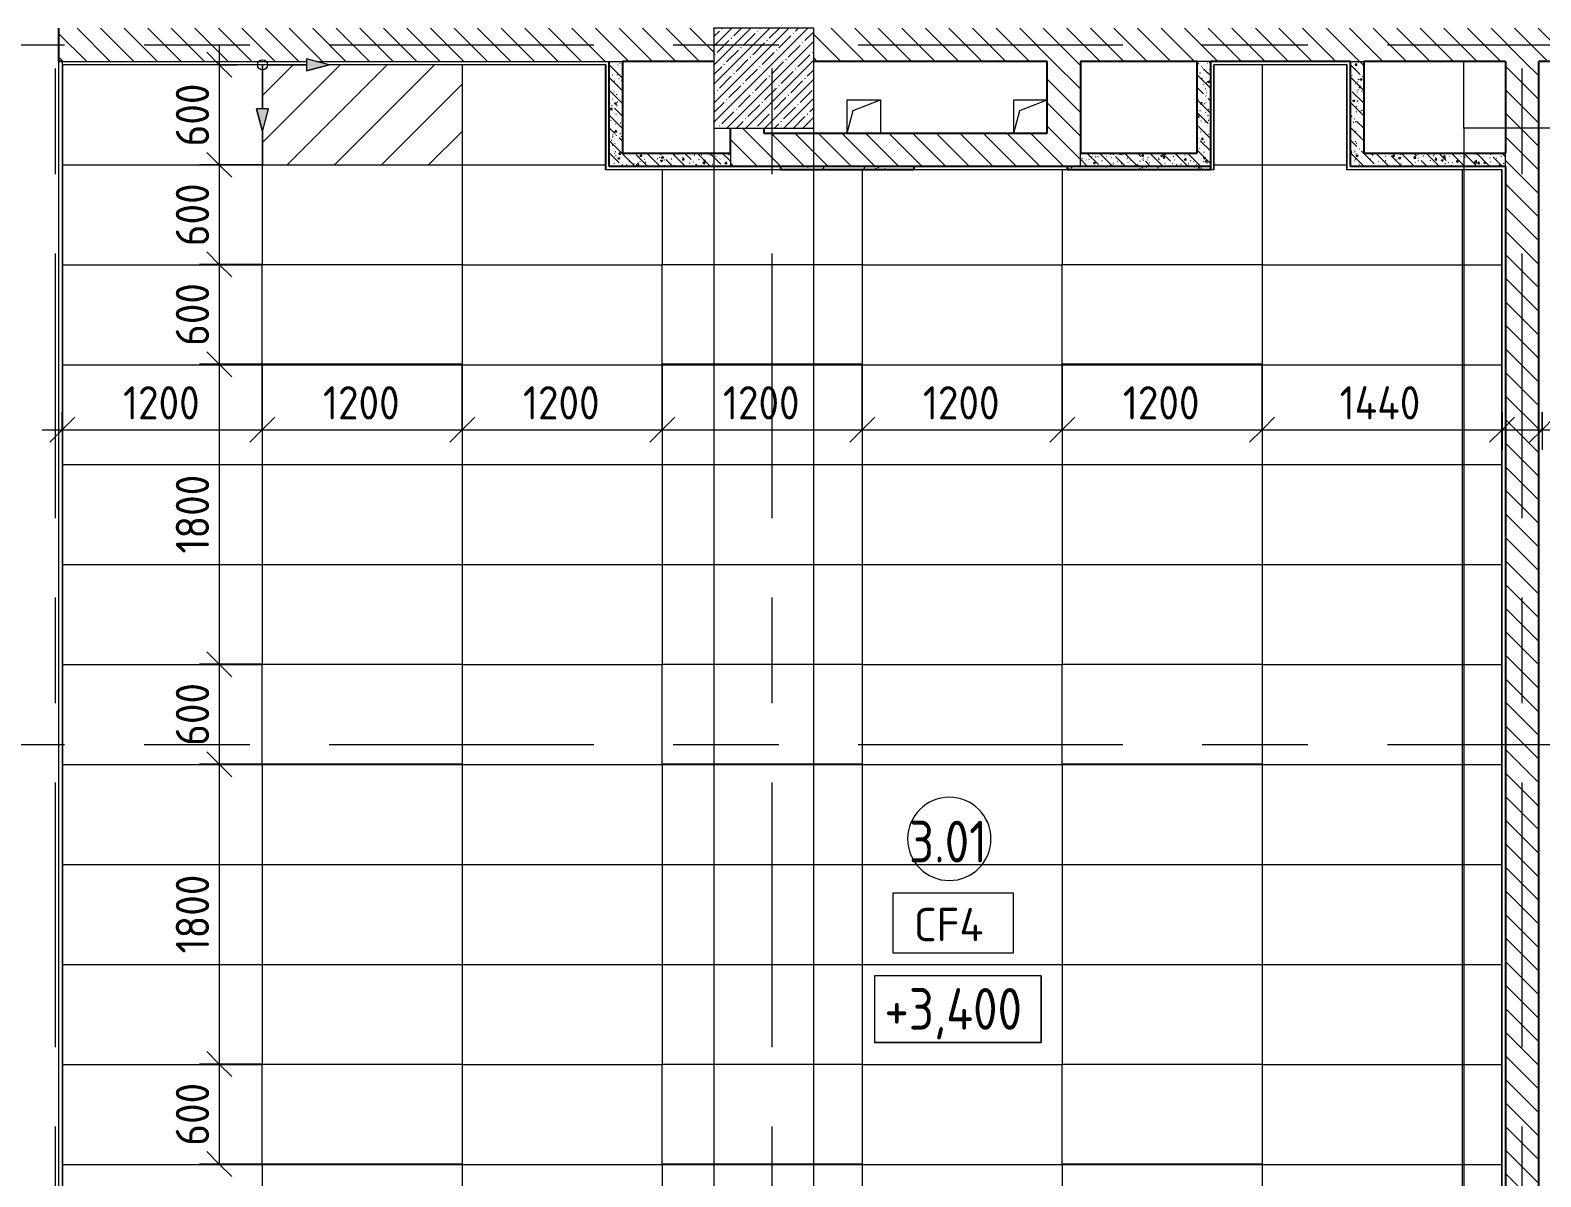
# Model space of a CAD drawing. Header units: millimetres. Extents: x -5507 to 191320, y -8553 to 29000.
# Drawn here: x 3557 to 12622, y 1006 to 7888 of the extents above; entities that cross this region are included whole.
import ezdxf

# ---------------------------------------------------------------- set-up
doc = ezdxf.new("R2010")
doc.units = ezdxf.units.MM
doc.linetypes.add('Осевая', pattern=[3175, 635, -476.25, 1587.5, -476.25])
for name, color, linetype, lineweight in [('0-1', 7, 'Continuous', 9), ('A-ANNO-DIMS', 7, 'Continuous', 9), ('A-ANNO-DIMS-100', 7, 'Continuous', 9), ('A-AREA-IDEN', 7, 'Continuous', 9), ('A-CLNG', 7, 'Continuous', 9), ('A-CLNG-IDEN', 7, 'Continuous', 9), ('A-CLNG-PATT', 7, 'Continuous', 9), ('A-DETL', 7, 'Continuous', 9), ('A-DETL-GENF', 7, 'Continuous', 9), ('A-FLOR', 7, 'Continuous', 9), ('A-WALL', 7, 'Continuous', 9), ('G-ANNO-DIMS', 7, 'Continuous', 9), ('I-WALL', 7, 'Continuous', 9), ('S-COLS', 7, 'Continuous', 9), ('Оси-2', 7, 'Осевая', 9)]:
    doc.layers.add(name, color=color, linetype=linetype, lineweight=lineweight)
doc.layers.add('A-DETL-GENF-3', color=7, linetype='Continuous', lineweight=9, true_color=0x004000)
doc.layers.add('A-WALL-1', color=7, linetype='Continuous', lineweight=25, true_color=0x3c3c3c)
doc.styles.add('GOST Common', font='GOST_Common.ttf', dxfattribs={"width": 0.9, "height": 250})
doc.styles.add('GOST Common_1', font='GOST_Common.ttf', dxfattribs={"height": 200})
doc.styles.add('ISOCPEUR_1', font='isocpeur.ttf', dxfattribs={"width": 0.9, "height": 200})
doc.dimstyles.new('ISO-2_0_0_9К_Средний_округл2', dxfattribs={"dimscale": 304.8, "dimtxt": 199.196235, "dimasz": 0.492126, "dimexe": 0.393701, "dimexo": 0, "dimgap": 0, "dimtad": 1, "dimdec": 0, "dimrnd": 10, "dimzin": 0, "dimdsep": 46, "dimtxsty": 'ISOCPEUR_1', "dimblk1": 'OBLIQUE', "dimblk2": 'OBLIQUE', "dimsah": 1, "dimcen": 0.09, "dimdle": 0.393701, "dimazin": 0, "dimtfac": 1, "dimtdec": 4, "dimtix": 1, "dimtmove": 0, "dimatfit": 3, "dimfxl": 1, "dimtvp": 1, "dimtolj": 1, "dimtzin": 0, "dimarcsym": 2})
pattern_1 = [(135, (0, 0), (-70.7107, -70.7107), [])]
pattern_2 = [(135, (0, 0), (-75.43415, -75.43415), [106.68, -17.78, 3.556, -17.78]), (135, (0, 75.39), (-75.43415, -75.43415), []), (50, (0, 0), (127.5292, -11.1576), [13.335, -146.685]), (355, (0, 0), (-24.6697, 133.74), [10.668, -117.348]), (100.451, (10.63, -0.93), (102.8597, 122.5818), [11.333, -124.663]), (46.184, (0, 35.56), (189.7552, -29.4304), [20.002, -220.027]), (96.636, (15.81, 33.1), (166.1822, 173.1996), [17, -186.995]), (351.184, (0, 35.56), (166.184, 173.1976), [16.002, -176.022]), (21, (17.78, 26.67), (106.1303, -71.586), [13.335, -146.685]), (326, (17.78, 26.67), (43.2619, 128.9318), [10.668, -117.348]), (71.451, (26.62, 20.7), (149.392, 57.3451), [11.333, -124.663]), (37.5, (0, 0), (2.16223, 59.18836), [3.353, -112.573, 3.353, -115.773, -117.793]), (37.5, (0, 0), (2.16223, 59.18836), [-235.052, 3.353, -114.44]), (7.5, (0, 0), (46.77386, 70.12615), [3.353, -64.567, 3.353, -109.906, -44.894]), (7.5, (0, 0), (46.77386, 70.12615), [-181.178, 3.353, -41.542]), (327.5, (-39.65, 0), (94.91367, -4.0101), [3.353, -41.097, 3.353, -135.331, -184.023]), (327.5, (-39.65, 0), (94.91367, -4.0101), [-183.134, 3.353, -180.67]), (317.5, (-57.43, 0), (103.69057, 17.7988), [3.353, -54.432, 3.353, -88.748, -130.683]), (317.5, (-57.43, 0), (103.69057, 17.7988), [-149.885, 3.353, -127.33])]
pattern_3 = [(180, (6151, 4079.5), (-7e-14, -600), []), (270, (6151, 4079.5), (1200, 7e-14), [])]
pattern_4 = [(0, (0, 0), (121.92, 30.48), [10.058, -81.382, 10.058, -81.382, -487.68]), (0, (0, 0), (121.92, 30.48), [-182.88, 10.058, -172.822, 10.058, -81.382, -213.36]), (0, (0, 0), (121.92, 30.48), [-457.2, 10.058, -50.902, 10.058, -142.342]), (120, (45.72, 15.24), (-87.356454, 90.34582), [10.058, -81.382, 10.058, -81.382, -487.68]), (120, (45.72, 15.24), (-87.356454, 90.34582), [-182.88, 10.058, -172.822, 10.058, -81.382, -213.36]), (120, (45.72, 15.24), (-87.356454, 90.34582), [-457.2, 10.058, -50.902, 10.058, -142.342]), (240, (60.96, 76.2), (-34.563546, -120.82582), [10.058, -81.382, 10.058, -81.382, -487.68]), (240, (60.96, 76.2), (-34.563546, -120.82582), [-182.88, 10.058, -172.822, 10.058, -81.382, -213.36]), (240, (60.96, 76.2), (-34.563546, -120.82582), [-457.2, 10.058, -50.902, 10.058, -142.342])]

# ---------------------------------------------------------------- blocks, each defined once
blk = doc.blocks.new('BSC_Колонна _Прямоугольная - 600х600-V21-План потолков с обозначением видов отделки и геометрии 3 этажа в осях 1-12')
at = {"layer": 'S-COLS'}
h = blk.add_hatch(dxfattribs=at)
h.set_pattern_fill('FP_26', color=256, style=0, pattern_type=2)
h.set_pattern_definition([(45, (-7960, -7600), (-57.0246, 57.0246), []), (45, (-7902.975, -7600), (-57.0246, 57.0246), [100.806, -20.161, 3.353, -16.808])])
h.paths.add_polyline_path([(-300, -300), (300, -300), (300, 300), (-300, 300)])
for p, q in [((300, 300), (-300, 300)), ((-300, 300), (-300, -300)), ((300, -300), (300, 300)), ((-300, -300), (300, -300))]:
    blk.add_line(p, q, dxfattribs=at)
blk = doc.blocks.new('BSC_Колонна _Прямоугольная - 600х600-20441433-План потолков с обозначением видов отделки и геометрии 3 этажа в осях 1-12')
at = {"layer": 'S-COLS'}
for p, q in [((-300, -300), (-300, 100)), ((300, 59.6), (300, -300)), ((-50, -300), (-300, -300))]:
    blk.add_line(p, q, dxfattribs=at)
blk = doc.blocks.new('Начало раскладки_красным - Начало раскладки_красным-26112293-План потолков с обозначением видов отделки и геометрии 3 этажа в осях 1-12')
at = {"layer": 'A-DETL-GENF'}
for points in [[(36.2, 264.8), (0, 400), (-36.2, 264.8)], [(400, 0), (264.8, 36.2), (264.8, -36.2)]]:
    blk.add_hatch(color=256, dxfattribs=at).paths.add_polyline_path(points)
for p, q in [((0, 400), (-36.2, 264.8)), ((0, 400), (-36.2, 264.8)), ((36.2, 264.8), (0, 400)), ((0, 400), (36.2, 264.8)), ((-36.2, 264.8), (36.2, 264.8)), ((-36.2, 264.8), (36.2, 264.8)), ((0, 30), (0, 264.8)), ((30, 0), (264.8, 0)), ((400, 0), (264.8, 36.2)), ((264.8, 36.2), (264.8, -36.2)), ((400, 0), (264.8, 36.2)), ((264.8, 36.2), (264.8, -36.2)), ((400, 0), (264.8, -36.2)), ((264.8, -36.2), (400, 0))]:
    blk.add_line(p, q, dxfattribs=at)
blk.add_circle((0, 0), 30, dxfattribs=at)
blk = doc.blocks.new('Марка_Помещения - Номер-25198446-План потолков с обозначением видов отделки и геометрии 3 этажа в осях 1-12')
at = {"layer": 'A-AREA-IDEN'}
for start, end in [(360, 180), (180, 360)]:
    blk.add_arc((0, 0), 2.5, start, end, dxfattribs=at)
blk = doc.blocks.new('М_потолков - Марка_ Имя типа-25382930-План потолков с обозначением видов отделки и геометрии 3 этажа в осях 1-12')
at = {"layer": 'A-CLNG-IDEN'}
for p, q in [((3.625, 1.984375), (-3.625, 1.984375)), ((-3.625, 1.984375), (-3.625, -1.59375)), ((3.625, -1.59375), (3.625, 1.984375)), ((-3.625, -1.59375), (3.625, -1.59375))]:
    blk.add_line(p, q, dxfattribs=at)
blk = doc.blocks.new('Высотные отметки - 10х4_h_-17668695-План потолков с обозначением видов отделки и геометрии 3 этажа в осях 1-12')
at = {"layer": 'G-ANNO-DIMS'}
for p, q in [((-5, 4), (-5, 0)), ((5, 4), (-5, 4)), ((5, 4), (-5, 4)), ((-5, 4), (-5, 0)), ((5, 4), (5, 0)), ((5, 0), (5, 4)), ((5, 0), (-5, 0)), ((-5, 0), (5, 0))]:
    blk.add_line(p, q, dxfattribs=at)
blk = doc.blocks.new('DIMBLOCK26-План потолков с обозначением видов отделки и геометрии 3 этажа в осях 1-12')
at = {"layer": 'A-ANNO-DIMS-100'}
for p, q in [((4692.2, 7800), (4692.2, 7079.5)), ((4798.3, 7680), (4572.2, 7680)), ((4692.2, 7680), (4798.3, 7680)), ((4951, 7079.5), (4572.2, 7079.5)), ((4692.2, 7079.5), (4951, 7079.5))]:
    blk.add_line(p, q, dxfattribs=at)
at = {"layer": 'A-ANNO-DIMS-100', "lineweight": 20}
for p, q in [((4692.2, 7680), (4617.2, 7755)), ((4692.2, 7680), (4767.2, 7605)), ((4692.2, 7079.5), (4617.2, 7154.5)), ((4692.2, 7079.5), (4767.2, 7004.5))]:
    blk.add_line(p, q, dxfattribs=at)
at = {"layer": 'A-ANNO-DIMS-100', "color": 0, "insert": (4430.9, 7190.1), "char_height": 200, "width": 455.087, "attachment_point": 1, "rotation": 90, "line_spacing_factor": 1.149209, "style": 'ISOCPEUR_1'}
blk.add_mtext('600', dxfattribs=at)
blk = doc.blocks.new('_Oblique')
at = {"color": 0, "linetype": 'ByBlock', "lineweight": -2}
blk.add_line((-0.5, -0.5), (0.5, 0.5), dxfattribs=at)
blk = doc.blocks.new('DIMBLOCK27-План потолков с обозначением видов отделки и геометрии 3 этажа в осях 1-12')
at = {"layer": 'A-ANNO-DIMS-100'}
for p, q in [((4951, 7079.5), (4572.2, 7079.5)), ((4692.2, 7079.5), (4692.2, 6482.2)), ((4692.2, 7079.5), (4951, 7079.5)), ((4950, 6482.2), (4572.2, 6482.2)), ((4692.2, 6482.2), (4950, 6482.2))]:
    blk.add_line(p, q, dxfattribs=at)
at = {"layer": 'A-ANNO-DIMS-100', "lineweight": 20}
for p, q in [((4692.2, 7079.5), (4617.2, 7154.5)), ((4692.2, 7079.5), (4767.2, 7004.5)), ((4692.2, 6482.2), (4617.2, 6557.2)), ((4692.2, 6482.2), (4767.2, 6407.2))]:
    blk.add_line(p, q, dxfattribs=at)
at = {"layer": 'A-ANNO-DIMS-100', "color": 0, "insert": (4430.9, 6591.2), "char_height": 200, "width": 455.087, "attachment_point": 1, "rotation": 90, "line_spacing_factor": 1.149209, "style": 'ISOCPEUR_1'}
blk.add_mtext('600', dxfattribs=at)
blk = doc.blocks.new('DIMBLOCK28-План потолков с обозначением видов отделки и геометрии 3 этажа в осях 1-12')
at = {"layer": 'A-ANNO-DIMS-100', "lineweight": 20}
for p, q in [((4692.2, 6482.2), (4617.2, 6557.2)), ((4692.2, 6482.2), (4767.2, 6407.2)), ((4692.2, 5882.2), (4617.2, 5957.2)), ((4692.2, 5882.2), (4767.2, 5807.2))]:
    blk.add_line(p, q, dxfattribs=at)
at = {"layer": 'A-ANNO-DIMS-100'}
for p, q in [((4950, 6482.2), (4572.2, 6482.2)), ((4692.2, 6482.2), (4692.2, 5882.2)), ((4692.2, 6482.2), (4950, 6482.2)), ((4950, 5882.2), (4572.2, 5882.2)), ((4692.2, 5882.2), (4950, 5882.2))]:
    blk.add_line(p, q, dxfattribs=at)
at = {"layer": 'A-ANNO-DIMS-100', "color": 0, "insert": (4430.9, 5992.6), "char_height": 200, "width": 455.087, "attachment_point": 1, "rotation": 90, "line_spacing_factor": 1.149209, "style": 'ISOCPEUR_1'}
blk.add_mtext('600', dxfattribs=at)
blk = doc.blocks.new('DIMBLOCK29-План потолков с обозначением видов отделки и геометрии 3 этажа в осях 1-12')
at = {"layer": 'A-ANNO-DIMS-100', "lineweight": 20}
for p, q in [((4692.2, 5882.2), (4617.2, 5957.2)), ((4692.2, 5882.2), (4767.2, 5807.2)), ((4692.2, 4082.2), (4617.2, 4157.2)), ((4692.2, 4082.2), (4767.2, 4007.2))]:
    blk.add_line(p, q, dxfattribs=at)
at = {"layer": 'A-ANNO-DIMS-100'}
for p, q in [((4950, 5882.2), (4572.2, 5882.2)), ((4692.2, 5882.2), (4692.2, 4082.2)), ((4692.2, 5882.2), (4950, 5882.2)), ((4950, 4082.2), (4572.2, 4082.2)), ((4692.2, 4082.2), (4950, 4082.2))]:
    blk.add_line(p, q, dxfattribs=at)
at = {"layer": 'A-ANNO-DIMS-100', "color": 0, "insert": (4430.9, 4746.6), "char_height": 200, "width": 565.411, "attachment_point": 1, "rotation": 90, "line_spacing_factor": 1.149209, "style": 'ISOCPEUR_1'}
blk.add_mtext('1800', dxfattribs=at)
blk = doc.blocks.new('DIMBLOCK30-План потолков с обозначением видов отделки и геометрии 3 этажа в осях 1-12')
at = {"layer": 'A-ANNO-DIMS-100'}
for p, q in [((4950, 4082.2), (4572.2, 4082.2)), ((4692.2, 4082.2), (4692.2, 3482.2)), ((4692.2, 4082.2), (4950, 4082.2)), ((4950, 3482.2), (4572.2, 3482.2)), ((4692.2, 3482.2), (4950, 3482.2))]:
    blk.add_line(p, q, dxfattribs=at)
at = {"layer": 'A-ANNO-DIMS-100', "lineweight": 20}
for p, q in [((4692.2, 4082.2), (4617.2, 4157.2)), ((4692.2, 4082.2), (4767.2, 4007.2)), ((4692.2, 3482.2), (4617.2, 3557.2)), ((4692.2, 3482.2), (4767.2, 3407.2))]:
    blk.add_line(p, q, dxfattribs=at)
at = {"layer": 'A-ANNO-DIMS-100', "color": 0, "insert": (4430.9, 3592.6), "char_height": 200, "width": 455.087, "attachment_point": 1, "rotation": 90, "line_spacing_factor": 1.149209, "style": 'ISOCPEUR_1'}
blk.add_mtext('600', dxfattribs=at)
blk = doc.blocks.new('DIMBLOCK31-План потолков с обозначением видов отделки и геометрии 3 этажа в осях 1-12')
at = {"layer": 'A-ANNO-DIMS-100', "lineweight": 20}
for p, q in [((4692.2, 3482.2), (4617.2, 3557.2)), ((4692.2, 3482.2), (4767.2, 3407.2)), ((4692.2, 1682.2), (4617.2, 1757.2)), ((4692.2, 1682.2), (4767.2, 1607.2))]:
    blk.add_line(p, q, dxfattribs=at)
at = {"layer": 'A-ANNO-DIMS-100'}
for p, q in [((4950, 3482.2), (4572.2, 3482.2)), ((4692.2, 3482.2), (4692.2, 1682.2)), ((4692.2, 3482.2), (4950, 3482.2)), ((4950, 1682.2), (4572.2, 1682.2)), ((4692.2, 1682.2), (4950, 1682.2))]:
    blk.add_line(p, q, dxfattribs=at)
at = {"layer": 'A-ANNO-DIMS-100', "color": 0, "insert": (4430.9, 2346.6), "char_height": 200, "width": 565.411, "attachment_point": 1, "rotation": 90, "line_spacing_factor": 1.149209, "style": 'ISOCPEUR_1'}
blk.add_mtext('1800', dxfattribs=at)
blk = doc.blocks.new('DIMBLOCK32-План потолков с обозначением видов отделки и геометрии 3 этажа в осях 1-12')
at = {"layer": 'A-ANNO-DIMS-100', "lineweight": 20}
for p, q in [((4692.2, 1682.2), (4617.2, 1757.2)), ((4692.2, 1682.2), (4767.2, 1607.2)), ((4692.2, 1082.2), (4617.2, 1157.2)), ((4692.2, 1082.2), (4767.2, 1007.2))]:
    blk.add_line(p, q, dxfattribs=at)
at = {"layer": 'A-ANNO-DIMS-100'}
for p, q in [((4950, 1682.2), (4572.2, 1682.2)), ((4692.2, 1682.2), (4692.2, 1082.2)), ((4692.2, 1682.2), (4950, 1682.2)), ((4950, 1082.2), (4572.2, 1082.2)), ((4692.2, 1082.2), (4950, 1082.2))]:
    blk.add_line(p, q, dxfattribs=at)
at = {"layer": 'A-ANNO-DIMS-100', "color": 0, "insert": (4430.9, 1192.6), "char_height": 200, "width": 455.087, "attachment_point": 1, "rotation": 90, "line_spacing_factor": 1.149209, "style": 'ISOCPEUR_1'}
blk.add_mtext('600', dxfattribs=at)
blk = doc.blocks.new('DIMBLOCK47-План потолков с обозначением видов отделки и геометрии 3 этажа в осях 1-12')
at = {"layer": 'A-ANNO-DIMS-100'}
for p, q in [((4950, 5882.2), (4950, 5369.8)), ((4950, 5489.8), (4950, 5882.2)), ((3750, 5595.9), (3750, 5369.8)), ((3750, 5489.8), (3750, 5595.9)), ((3630, 5489.8), (4950, 5489.8))]:
    blk.add_line(p, q, dxfattribs=at)
at = {"layer": 'A-ANNO-DIMS-100', "lineweight": 20}
for p, q in [((3750, 5489.8), (3825, 5564.8)), ((4950, 5489.8), (5025, 5564.8)), ((3750, 5489.8), (3675, 5414.8)), ((4950, 5489.8), (4875, 5414.8))]:
    blk.add_line(p, q, dxfattribs=at)
at = {"layer": 'A-ANNO-DIMS-100', "color": 0, "insert": (4114.4, 5751.1), "char_height": 200, "width": 565.411, "attachment_point": 1, "line_spacing_factor": 1.149209, "style": 'ISOCPEUR_1'}
blk.add_mtext('1200', dxfattribs=at)
blk = doc.blocks.new('DIMBLOCK48-План потолков с обозначением видов отделки и геометрии 3 этажа в осях 1-12')
at = {"layer": 'A-ANNO-DIMS-100'}
for p, q in [((4950, 5882.2), (4950, 5369.8)), ((4950, 5489.8), (4950, 5882.2)), ((6150, 5882.2), (6150, 5369.8)), ((6150, 5489.8), (6150, 5882.2)), ((4950, 5489.8), (6150, 5489.8))]:
    blk.add_line(p, q, dxfattribs=at)
at = {"layer": 'A-ANNO-DIMS-100', "lineweight": 20}
for p, q in [((4950, 5489.8), (5025, 5564.8)), ((6150, 5489.8), (6225, 5564.8)), ((4950, 5489.8), (4875, 5414.8)), ((6150, 5489.8), (6075, 5414.8))]:
    blk.add_line(p, q, dxfattribs=at)
at = {"layer": 'A-ANNO-DIMS-100', "color": 0, "insert": (5314.4, 5751.1), "char_height": 200, "width": 565.411, "attachment_point": 1, "line_spacing_factor": 1.149209, "style": 'ISOCPEUR_1'}
blk.add_mtext('1200', dxfattribs=at)
blk = doc.blocks.new('DIMBLOCK49-План потолков с обозначением видов отделки и геометрии 3 этажа в осях 1-12')
at = {"layer": 'A-ANNO-DIMS-100'}
for p, q in [((6150, 5882.2), (6150, 5369.8)), ((6150, 5489.8), (6150, 5882.2)), ((7350, 5882.2), (7350, 5369.8)), ((7350, 5489.8), (7350, 5882.2)), ((6150, 5489.8), (7350, 5489.8))]:
    blk.add_line(p, q, dxfattribs=at)
at = {"layer": 'A-ANNO-DIMS-100', "lineweight": 20}
for p, q in [((6150, 5489.8), (6225, 5564.8)), ((7350, 5489.8), (7425, 5564.8)), ((6150, 5489.8), (6075, 5414.8)), ((7350, 5489.8), (7275, 5414.8))]:
    blk.add_line(p, q, dxfattribs=at)
at = {"layer": 'A-ANNO-DIMS-100', "color": 0, "insert": (6514.4, 5751.1), "char_height": 200, "width": 565.411, "attachment_point": 1, "line_spacing_factor": 1.149209, "style": 'ISOCPEUR_1'}
blk.add_mtext('1200', dxfattribs=at)
blk = doc.blocks.new('DIMBLOCK50-План потолков с обозначением видов отделки и геометрии 3 этажа в осях 1-12')
at = {"layer": 'A-ANNO-DIMS-100'}
for p, q in [((7350, 5882.2), (7350, 5369.8)), ((7350, 5489.8), (7350, 5882.2)), ((8550, 5882.2), (8550, 5369.8)), ((8550, 5489.8), (8550, 5882.2)), ((7350, 5489.8), (8550, 5489.8))]:
    blk.add_line(p, q, dxfattribs=at)
at = {"layer": 'A-ANNO-DIMS-100', "lineweight": 20}
for p, q in [((7350, 5489.8), (7425, 5564.8)), ((8550, 5489.8), (8625, 5564.8)), ((7350, 5489.8), (7275, 5414.8)), ((8550, 5489.8), (8475, 5414.8))]:
    blk.add_line(p, q, dxfattribs=at)
at = {"layer": 'A-ANNO-DIMS-100', "color": 0, "insert": (7714.4, 5751.1), "char_height": 200, "width": 565.411, "attachment_point": 1, "line_spacing_factor": 1.149209, "style": 'ISOCPEUR_1'}
blk.add_mtext('1200', dxfattribs=at)
blk = doc.blocks.new('DIMBLOCK51-План потолков с обозначением видов отделки и геометрии 3 этажа в осях 1-12')
at = {"layer": 'A-ANNO-DIMS-100'}
for p, q in [((8550, 5882.2), (8550, 5369.8)), ((8550, 5489.8), (8550, 5882.2)), ((9750, 5882.2), (9750, 5369.8)), ((9750, 5489.8), (9750, 5882.2)), ((8550, 5489.8), (9750, 5489.8))]:
    blk.add_line(p, q, dxfattribs=at)
at = {"layer": 'A-ANNO-DIMS-100', "lineweight": 20}
for p, q in [((8550, 5489.8), (8625, 5564.8)), ((9750, 5489.8), (9825, 5564.8)), ((8550, 5489.8), (8475, 5414.8)), ((9750, 5489.8), (9675, 5414.8))]:
    blk.add_line(p, q, dxfattribs=at)
at = {"layer": 'A-ANNO-DIMS-100', "color": 0, "insert": (8914.4, 5751.1), "char_height": 200, "width": 565.411, "attachment_point": 1, "line_spacing_factor": 1.149209, "style": 'ISOCPEUR_1'}
blk.add_mtext('1200', dxfattribs=at)
blk = doc.blocks.new('DIMBLOCK52-План потолков с обозначением видов отделки и геометрии 3 этажа в осях 1-12')
at = {"layer": 'A-ANNO-DIMS-100'}
for p, q in [((9750, 5882.2), (9750, 5369.8)), ((9750, 5489.8), (9750, 5882.2)), ((10950, 5882.2), (10950, 5369.8)), ((10950, 5489.8), (10950, 5882.2)), ((9750, 5489.8), (10950, 5489.8))]:
    blk.add_line(p, q, dxfattribs=at)
at = {"layer": 'A-ANNO-DIMS-100', "lineweight": 20}
for p, q in [((9750, 5489.8), (9825, 5564.8)), ((10950, 5489.8), (11025, 5564.8)), ((9750, 5489.8), (9675, 5414.8)), ((10950, 5489.8), (10875, 5414.8))]:
    blk.add_line(p, q, dxfattribs=at)
at = {"layer": 'A-ANNO-DIMS-100', "color": 0, "insert": (10114.4, 5751.1), "char_height": 200, "width": 565.411, "attachment_point": 1, "line_spacing_factor": 1.149209, "style": 'ISOCPEUR_1'}
blk.add_mtext('1200', dxfattribs=at)
blk = doc.blocks.new('DIMBLOCK53-План потолков с обозначением видов отделки и геометрии 3 этажа в осях 1-12')
at = {"layer": 'A-ANNO-DIMS-100'}
for p, q in [((10950, 5882.2), (10950, 5369.8)), ((10950, 5489.8), (10950, 5882.2)), ((12390, 5595.9), (12390, 5369.8)), ((12390, 5489.8), (12390, 5595.9)), ((10950, 5489.8), (12510, 5489.8))]:
    blk.add_line(p, q, dxfattribs=at)
at = {"layer": 'A-ANNO-DIMS-100', "lineweight": 20}
for p, q in [((10950, 5489.8), (11025, 5564.8)), ((12390, 5489.8), (12465, 5564.8)), ((10950, 5489.8), (10875, 5414.8)), ((12390, 5489.8), (12315, 5414.8))]:
    blk.add_line(p, q, dxfattribs=at)
at = {"layer": 'A-ANNO-DIMS-100', "color": 0, "insert": (11415.2, 5751.1), "char_height": 200, "width": 611.379, "attachment_point": 1, "line_spacing_factor": 1.149209, "style": 'ISOCPEUR_1'}
blk.add_mtext('1440', dxfattribs=at)
blk = doc.blocks.new('DIMBLOCK54-План потолков с обозначением видов отделки и геометрии 3 этажа в осях 1-12')
at = {"layer": 'A-ANNO-DIMS-100'}
for p, q in [((13830.6, 5880.7), (13830.6, 5369.8)), ((13830.6, 5489.8), (13830.6, 5880.7)), ((12630, 5595.9), (12630, 5369.8)), ((12630, 5489.8), (12630, 5595.9)), ((12510, 5489.8), (13830.6, 5489.8))]:
    blk.add_line(p, q, dxfattribs=at)
at = {"layer": 'A-ANNO-DIMS-100', "lineweight": 20}
for p, q in [((12630, 5489.8), (12705, 5564.8)), ((13830.6, 5489.8), (13905.6, 5564.8)), ((12630, 5489.8), (12555, 5414.8)), ((13830.6, 5489.8), (13755.6, 5414.8))]:
    blk.add_line(p, q, dxfattribs=at)
at = {"layer": 'A-ANNO-DIMS-100', "color": 0, "insert": (12994.7, 5751.1), "char_height": 200, "width": 565.411, "attachment_point": 1, "line_spacing_factor": 1.149209, "style": 'ISOCPEUR_1'}
blk.add_mtext('1200', dxfattribs=at)

msp = doc.modelspace()

# ---------------------------------------------------------------- hatches: boundary and pattern name
at = {"layer": 'A-CLNG-PATT'}
h = msp.add_hatch(dxfattribs=at)
h.set_pattern_fill('FP_31', color=256, style=0, pattern_type=2)
h.set_pattern_definition(pattern_3)
h.paths.add_polyline_path([(10018.7, 520), (12160, 521), (12160, 7049), (11459, 7049), (11459, 7679), (10661, 7679), (10661, 7049), (8260, 7049), (8260, 6482.2), (8550, 6482.2), (8550, 5882.2), (8260, 5882.2), (8260, 4082.2), (8550, 4082.2), (8550, 3482.2), (8260, 3482.2), (8260, 1682.2), (8550, 1682.2), (8550, 1082.2), (8260, 1082.2), (8260, 520), (8280, 520)])
h.paths.add_polyline_path([(4205.8, 520), (7660, 520), (7660, 1082.2), (7350, 1082.2), (7350, 1682.2), (7660, 1682.2), (7660, 3482.2), (7350, 3482.2), (7350, 4082.2), (7660, 4082.2), (7660, 5882.2), (7350, 5882.2), (7350, 6482.2), (7660, 6482.2), (7660, 7049), (7010, 7049), (7010, 7679), (5348.3, 7679), (5215.8, 7643.4), (5215.7, 7679), (3751, 7679), (3751, 520)])
h.paths.add_polyline_path([(10018.7, 1082.2), (9750, 1082.2), (9750, 1682.2), (10950, 1682.2), (10950, 1082.2)])
h.paths.add_polyline_path([(6150, 1082.2), (4950, 1082.2), (4950, 1682.2), (6150, 1682.2)])
h.paths.add_polyline_path([(10018.7, 3482.2), (9750, 3482.2), (9750, 4082.2), (10950, 4082.2), (10950, 3482.2)])
h.paths.add_polyline_path([(6150, 3482.2), (4950, 3482.2), (4950, 4082.2), (6150, 4082.2)])
h.paths.add_polyline_path([(9750, 5882.2), (9750, 6482.2), (10950, 6482.2), (10950, 5882.2), (10018.7, 5882.2)])
h.paths.add_polyline_path([(4950, 5882.2), (4950, 6482.2), (6150, 6482.2), (6150, 5882.2)])
h.paths.add_polyline_path([(4951.2, 7279.5), (4914.9, 7414.7), (4987.4, 7414.8)])
h = msp.add_hatch(dxfattribs=at)
h.set_pattern_fill('FP_31', color=256, style=0, pattern_type=2)
h.set_pattern_definition(pattern_3)
h.paths.add_polyline_path([(7660, 520), (8260, 520), (8260, 1082.2), (7660, 1082.2), (7660, 1045.8)])
h.paths.add_polyline_path([(12389, 521), (12389, 7049), (12160, 7049), (12160, 521), (12161.9, 521)])
h.paths.add_polyline_path([(7660, 1682.2), (8260, 1682.2), (8260, 3482.2), (7660, 3482.2), (7660, 2365.1)])
h.paths.add_polyline_path([(8260, 4082.2), (8260, 5882.2), (7660, 5882.2), (7660, 4082.2), (7976.1, 4082.2)])
h.paths.add_polyline_path([(8260, 6482.2), (8260, 7049), (7660, 7049), (7660, 6482.2), (8187.8, 6482.2)])
at = {"layer": 'A-DETL-GENF-3'}
h = msp.add_hatch(dxfattribs=at)
h.set_pattern_fill('FP_39', color=256, style=0, pattern_type=2)
h.set_pattern_definition([(45, (0, 0), (-141.4214, 141.4214), [])])
h.paths.add_polyline_path([(6151, 7079.5), (6151, 7680.5), (5351, 7679.7), (5215.8, 7643.4), (5215.7, 7680.5), (4951, 7680.5), (4951, 7414.7), (4987.4, 7414.8), (4951, 7279.5), (4951, 7079.5), (5659, 7079.5)])
at = {"layer": 'I-WALL'}
h = msp.add_hatch(dxfattribs=at)
h.set_pattern_fill('FP_9', color=256, style=0, pattern_type=2)
h.set_pattern_definition(pattern_1)
h.paths.add_polyline_path([(10560, 7700), (14095.8, 7700), (14095.7, 7715.9), (14155.2, 7700), (16660, 7700), (16660, 7900), (8260, 7900), (8260, 7700), (10018.7, 7700)])
h.paths.add_polyline_path([(3730, 7700), (5215.8, 7700), (5215.7, 7715.9), (5275.2, 7700), (7660, 7700), (7660, 7900), (3730, 7900)])
h = msp.add_hatch(dxfattribs=at)
h.set_pattern_fill('FP_16', color=256, style=0, pattern_type=2)
h.set_pattern_definition(pattern_2)
h.paths.add_polyline_path([(7111, 7070), (7111, 7700), (7031, 7700), (7031, 7070)])
h = msp.add_hatch(dxfattribs=at)
h.set_pattern_fill('FP_9', color=256, style=0, pattern_type=2)
h.set_pattern_definition(pattern_1)
h.paths.add_polyline_path([(9860, 7070), (9860, 7700), (9660, 7700), (9660, 7070)])
h = msp.add_hatch(dxfattribs=at)
h.set_pattern_fill('FP_16', color=256, style=0, pattern_type=2)
h.set_pattern_definition(pattern_2)
h.paths.add_polyline_path([(10560, 7150), (10640, 7150), (10640, 7700), (10560, 7700)])
h = msp.add_hatch(dxfattribs=at)
h.set_pattern_fill('FP_16', color=256, style=0, pattern_type=2)
h.set_pattern_definition(pattern_2)
h.paths.add_polyline_path([(11560, 7070), (11560, 7700), (11480, 7700), (11480, 7070)])
h = msp.add_hatch(dxfattribs=at)
h.set_pattern_fill('FP_9', color=256, style=0, pattern_type=2)
h.set_pattern_definition(pattern_1)
h.paths.add_polyline_path([(12410, 500), (12610, 500), (12610, 7700), (12410, 7700), (12410, 2365.1)])
h = msp.add_hatch(dxfattribs=at)
h.set_pattern_fill('FP_9', color=256, style=0, pattern_type=2)
h.set_pattern_definition(pattern_1)
h.paths.add_polyline_path([(7960, 7070), (7960, 7300), (7760, 7300), (7760, 7070)])
h = msp.add_hatch(dxfattribs=at)
h.set_pattern_fill('FP_9', color=256, style=0, pattern_type=2)
h.set_pattern_definition(pattern_1)
h.paths.add_polyline_path([(7960, 7070), (9660, 7070), (9660, 7270), (7960, 7270)])
h = msp.add_hatch(dxfattribs=at)
h.set_pattern_fill('FP_16', color=256, style=0, pattern_type=2)
h.set_pattern_definition(pattern_2)
h.paths.add_polyline_path([(7760, 7070), (7760, 7150), (7111, 7150), (7111, 7070), (7112.2, 7070)])
h = msp.add_hatch(dxfattribs=at)
h.set_pattern_fill('FP_16', color=256, style=0, pattern_type=2)
h.set_pattern_definition(pattern_2)
h.paths.add_polyline_path([(10640, 7070), (10640, 7150), (9860, 7150), (9860, 7070), (10018.7, 7070)])
h = msp.add_hatch(dxfattribs=at)
h.set_pattern_fill('FP_16', color=256, style=0, pattern_type=2)
h.set_pattern_definition(pattern_2)
h.paths.add_polyline_path([(11560, 7070), (12410, 7070), (12410, 7150), (11560, 7150)])
h = msp.add_hatch(dxfattribs=at)
h.set_pattern_fill('FP_36', color=256, style=0, pattern_type=2)
h.set_pattern_definition(pattern_4)
h.paths.add_polyline_path([(8060, 7050), (8860, 7050), (8860, 7070), (8060, 7070)])
h = msp.add_hatch(dxfattribs=at)
h.set_pattern_fill('FP_36', color=256, style=0, pattern_type=2)
h.set_pattern_definition(pattern_4)
h.paths.add_polyline_path([(9780, 7050), (10640, 7050), (10640, 7070), (9780, 7070)])

# ---------------------------------------------------------------- linework, layer by layer
at = {"layer": '0-1'}
for p, q in [((8496.2, 7405.2), (8660, 7470)), ((9496.2, 7405.2), (9660, 7470)), ((8460, 7270), (8496.2, 7405.2)), ((9460, 7270), (9496.2, 7405.2))]:
    msp.add_line(p, q, dxfattribs=at)
at = {"layer": 'A-CLNG'}
for p, q in [((5215.8, 7679), (3751, 7679)), ((3751, 7679), (3751, 520)), ((7010, 7679), (5348.3, 7679)), ((11459, 7679), (10661, 7679)), ((10661, 7679), (10661, 7049)), ((11459, 7049), (11459, 7679)), ((4950, 5882.2), (4950, 6482.2)), ((4950, 6482.2), (6150, 6482.2)), ((6150, 6482.2), (6150, 5882.2)), ((7350, 5882.2), (7350, 6482.2)), ((7350, 6482.2), (8550, 6482.2)), ((8550, 6482.2), (8550, 5882.2)), ((9750, 5882.2), (9750, 6482.2)), ((9750, 6482.2), (10950, 6482.2)), ((10950, 6482.2), (10950, 5882.2)), ((6150, 5882.2), (4950, 5882.2)), ((8550, 5882.2), (7350, 5882.2)), ((10950, 5882.2), (9750, 5882.2)), ((4950, 3482.2), (4950, 4082.2)), ((4950, 4082.2), (6150, 4082.2)), ((6150, 4082.2), (6150, 3482.2)), ((7350, 3482.2), (7350, 4082.2)), ((7350, 4082.2), (8550, 4082.2)), ((8550, 4082.2), (8550, 3482.2)), ((9750, 3482.2), (9750, 4082.2)), ((9750, 4082.2), (10950, 4082.2)), ((10950, 4082.2), (10950, 3482.2)), ((6150, 3482.2), (4950, 3482.2)), ((8550, 3482.2), (7350, 3482.2)), ((10950, 3482.2), (9750, 3482.2)), ((4950, 1082.2), (4950, 1682.2)), ((4950, 1682.2), (6150, 1682.2)), ((6150, 1682.2), (6150, 1082.2)), ((7350, 1082.2), (7350, 1682.2)), ((7350, 1682.2), (8550, 1682.2)), ((8550, 1682.2), (8550, 1082.2)), ((9750, 1082.2), (9750, 1682.2)), ((9750, 1682.2), (10950, 1682.2)), ((10950, 1682.2), (10950, 1082.2)), ((6150, 1082.2), (4950, 1082.2)), ((8550, 1082.2), (7350, 1082.2)), ((10950, 1082.2), (9750, 1082.2))]:
    msp.add_line(p, q, dxfattribs=at)
at = {"layer": 'A-DETL'}
for p, q in [((5215.8, 7680.5), (4951, 7680.5)), ((4951, 7680.5), (4951, 7414.7)), ((6151, 7680.5), (5348.1, 7680.5)), ((6151, 7079.5), (6151, 7680.5)), ((4951, 7280.4), (4951, 7079.5)), ((4951, 7079.5), (6151, 7079.5))]:
    msp.add_line(p, q, dxfattribs=at)
at = {"layer": 'A-FLOR'}
for p, q in [((8460, 7470), (8660, 7470)), ((8460, 7270), (8460, 7470)), ((8660, 7470), (8660, 7270)), ((9460, 7470), (9660, 7470)), ((9460, 7270), (9460, 7470)), ((7660, 7300), (7760, 7300)), ((7660, 7300), (7660, 500)), ((7960, 7300), (8260, 7300)), ((8260, 500), (8260, 7300)), ((12760, 7300), (12160, 7300)), ((12160, 7300), (12160, 500))]:
    msp.add_line(p, q, dxfattribs=at)
at = {"layer": 'A-WALL'}
for p, q in [((3750, 7700), (5215.8, 7700)), ((5275.2, 7700), (7111, 7700)), ((10640, 7700), (10560, 7700)), ((11480, 7700), (11560, 7700)), ((7760, 7150), (7760, 7070)), ((9860, 7070), (9860, 7150)), ((12410, 7070), (12410, 7150))]:
    msp.add_line(p, q, dxfattribs=at)
at = {"layer": 'A-WALL-1'}
for p, q in [((3730, 7700), (3730, 7900)), ((3750, 7700), (3730, 7700)), ((7031, 7070), (7031, 7700)), ((7660, 7700), (7111, 7700)), ((7111, 7700), (7111, 7150)), ((9660, 7700), (8260, 7700)), ((9660, 7270), (9660, 7700)), ((10560, 7700), (9860, 7700)), ((9860, 7700), (9860, 7150)), ((10560, 7150), (10560, 7700)), ((11480, 7700), (10640, 7700)), ((10640, 7700), (10640, 7050)), ((11480, 7070), (11480, 7700)), ((12410, 7700), (11560, 7700)), ((11560, 7700), (11560, 7150)), ((12410, 7700), (12410, 7150)), ((12780, 7700), (12610, 7700)), ((12610, 500), (12610, 7700)), ((7760, 7150), (7760, 7300)), ((7960, 7300), (7960, 7270)), ((7960, 7270), (9660, 7270)), ((7111, 7150), (7760, 7150)), ((9860, 7150), (10560, 7150)), ((11560, 7150), (12410, 7150)), ((10640, 7070), (7031, 7070)), ((8060, 7070), (8060, 7050)), ((8860, 7050), (8060, 7050)), ((8860, 7070), (8860, 7050)), ((9780, 7070), (9780, 7050)), ((10640, 7050), (9780, 7050)), ((12410, 7070), (11480, 7070)), ((12410, 7070), (12410, 500))]:
    msp.add_line(p, q, dxfattribs=at)
at = {"layer": 'I-WALL'}
for p, q in [((3730, 140), (3730, 7700)), ((3750, 7700), (3750, 140)), ((5215.8, 7680), (3750, 7680)), ((4030, 7679), (4030, 7680)), ((7011, 7680), (5350, 7680)), ((6530, 7680), (6530, 7679)), ((7011, 7679), (7010, 7679)), ((7010, 7049), (7010, 7679)), ((7011, 7680), (7011, 7050)), ((11460, 7680), (10660, 7680)), ((10660, 7049), (10660, 7680)), ((10661, 7679), (10660, 7679)), ((10661, 7680), (10661, 7679)), ((11459, 7679), (11459, 7680)), ((11460, 7050), (11460, 7680)), ((10660, 7050), (7010, 7050)), ((10661, 7049), (7010, 7049)), ((12389, 7049), (11459, 7049)), ((12390, 7050), (11460, 7050)), ((12389, 521), (12389, 7049)), ((12390, 520), (12390, 7050))]:
    msp.add_line(p, q, dxfattribs=at)
at = {"layer": 'Оси-2'}
for p, q in [((3710, 673.4), (3710, 24898.1)), ((8010, 673.4), (8010, 24898.1)), ((12510, 673.4), (12510, 24898.1)), ((-2109.8, 7800), (35990, 7800)), ((-2109.8, 3600), (35990, 3600))]:
    msp.add_line(p, q, dxfattribs=at)

# ---------------------------------------------------------------- block references
at = {"layer": 'A-AREA-IDEN', "xscale": 99.99999999999993, "yscale": 99.99999999999993, "zscale": 99.99999999999993}
msp.add_blockref('Марка_Помещения - Номер-25198446-План потолков с обозначением видов отделки и геометрии 3 этажа в осях 1-12', (9072.7, 3034.1), dxfattribs=at)
at = {"layer": 'A-CLNG-IDEN', "xscale": 99.99999999999993, "yscale": 99.99999999999993, "zscale": 99.99999999999993}
msp.add_blockref('М_потолков - Марка_ Имя типа-25382930-План потолков с обозначением видов отделки и геометрии 3 этажа в осях 1-12', (9095.8, 2510), dxfattribs=at)
at = {"layer": 'A-DETL-GENF', "rotation": 270.0335966872862}
msp.add_blockref('Начало раскладки_красным - Начало раскладки_красным-26112293-План потолков с обозначением видов отделки и геометрии 3 этажа в осях 1-12', (4951, 7679.5), dxfattribs=at)
at = {"layer": 'G-ANNO-DIMS', "xscale": 99.99999999999993, "yscale": 99.99999999999993, "zscale": 99.99999999999993}
msp.add_blockref('Высотные отметки - 10х4_h_-17668695-План потолков с обозначением видов отделки и геометрии 3 этажа в осях 1-12', (9123.6, 1812), dxfattribs=at)
at = {"layer": 'S-COLS'}
for name, p in [('BSC_Колонна _Прямоугольная - 600х600-V21-План потолков с обозначением видов отделки и геометрии 3 этажа в осях 1-12', (7960, 7600)), ('BSC_Колонна _Прямоугольная - 600х600-20441433-План потолков с обозначением видов отделки и геометрии 3 этажа в осях 1-12', (12460, 7600))]:
    msp.add_blockref(name, p, dxfattribs=at)

# ---------------------------------------------------------------- texts
at = {"layer": 'A-AREA-IDEN', "insert": (8830.9, 3142.7), "char_height": 250, "width": 606.076, "attachment_point": 1, "style": 'GOST Common'}
msp.add_mtext('3.01', dxfattribs=at)
at = {"layer": 'A-CLNG-IDEN', "insert": (8860, 2619.7), "char_height": 200, "width": 553.164, "attachment_point": 1, "style": 'GOST Common_1'}
msp.add_mtext('CF4', dxfattribs=at)
at = {"layer": 'G-ANNO-DIMS', "insert": (8683.6, 2138.7), "char_height": 250, "width": 1055.976, "attachment_point": 1, "line_spacing_factor": 1.022761, "style": 'GOST Common'}
msp.add_mtext('+3,400', dxfattribs=at)

# ---------------------------------------------------------------- dimensions: what is measured, and where the dimension line sits
at = {"layer": 'A-ANNO-DIMS'}
for base, p1, p2, override, picture, middle in [((4692.2028582, 7079.5000053), (4798.2688754, 7680.0000053), (4950.9999821, 7079.5000053), {"dimpost": '<>', "dimfxl": 619.618464}, 'DIMBLOCK26-План потолков с обозначением видов отделки и геометрии 3 этажа в осях 1-12', (4592.2028582, 7379.7500053)), ((4692.2, 6482.2), (4951, 7079.5), (4950, 6482.2), {"dimpost": '<>', "dimfxl": 597.286484}, 'DIMBLOCK27-План потолков с обозначением видов отделки и геометрии 3 этажа в осях 1-12', (4592.2, 6780.9)), ((4692.2, 5882.2), (4950, 6482.2), (4950, 5882.2), {"dimpost": '<>', "dimfxl": 600}, 'DIMBLOCK28-План потолков с обозначением видов отделки и геометрии 3 этажа в осях 1-12', (4592.2, 6182.2)), ((4692.2, 4082.2), (4950, 5882.2), (4950, 4082.2), {"dimpost": '<>', "dimfxl": 1800}, 'DIMBLOCK29-План потолков с обозначением видов отделки и геометрии 3 этажа в осях 1-12', (4592.2, 4982.2)), ((4692.2, 3482.2), (4950, 4082.2), (4950, 3482.2), {"dimpost": '<>', "dimfxl": 600}, 'DIMBLOCK30-План потолков с обозначением видов отделки и геометрии 3 этажа в осях 1-12', (4592.2, 3782.2)), ((4692.2, 1682.2), (4950, 3482.2), (4950, 1682.2), {"dimpost": '<>', "dimfxl": 1800}, 'DIMBLOCK31-План потолков с обозначением видов отделки и геометрии 3 этажа в осях 1-12', (4592.2, 2582.2)), ((4692.2, 1082.2), (4950, 1682.2), (4950, 1082.2), {"dimpost": '<>', "dimfxl": 600}, 'DIMBLOCK32-План потолков с обозначением видов отделки и геометрии 3 этажа в осях 1-12', (4592.2, 1382.2))]:
    dim = msp.add_linear_dim(base=base, p1=p1, p2=p2, angle=90, dimstyle='ISO-2_0_0_9К_Средний_округл2', override=override, dxfattribs=at)
    dim.commit()
    dim.dimension.update_dxf_attribs({"geometry": picture, "text_midpoint": middle})
for base, p1, p2, override, picture, middle in [((4950, 5489.8), (3750, 5595.9), (4950, 5882.2), {"dimpost": '<>', "dimfxl": 1233.661793}, 'DIMBLOCK47-План потолков с обозначением видов отделки и геометрии 3 этажа в осях 1-12', (4350, 5589.8)), ((6150, 5489.8), (4950, 5882.2), (6150, 5882.2), {"dimpost": '<>', "dimfxl": 1200}, 'DIMBLOCK48-План потолков с обозначением видов отделки и геометрии 3 этажа в осях 1-12', (5550, 5589.8)), ((7350, 5489.8), (6150, 5882.2), (7350, 5882.2), {"dimpost": '<>', "dimfxl": 1200}, 'DIMBLOCK49-План потолков с обозначением видов отделки и геометрии 3 этажа в осях 1-12', (6750, 5589.8)), ((8550, 5489.8), (7350, 5882.2), (8550, 5882.2), {"dimpost": '<>', "dimfxl": 1200}, 'DIMBLOCK50-План потолков с обозначением видов отделки и геометрии 3 этажа в осях 1-12', (7950, 5589.8)), ((9750, 5489.8), (8550, 5882.2), (9750, 5882.2), {"dimpost": '<>', "dimfxl": 1200}, 'DIMBLOCK51-План потолков с обозначением видов отделки и геометрии 3 этажа в осях 1-12', (9150, 5589.8)), ((10950, 5489.8), (9750, 5882.2), (10950, 5882.2), {"dimpost": '<>', "dimfxl": 1200}, 'DIMBLOCK52-План потолков с обозначением видов отделки и геометрии 3 этажа в осях 1-12', (10350, 5589.8)), ((12390, 5489.8), (10950, 5882.2), (12390, 5595.9), {"dimpost": '<>', "dimfxl": 1468.20794}, 'DIMBLOCK53-План потолков с обозначением видов отделки и геометрии 3 этажа в осях 1-12', (11670, 5589.8)), ((13830.6, 5489.8), (12630, 5595.9), (13830.6, 5880.7), {"dimpost": '<>', "dimfxl": 1233.882586}, 'DIMBLOCK54-План потолков с обозначением видов отделки и геометрии 3 этажа в осях 1-12', (13230.3, 5589.8))]:
    dim = msp.add_linear_dim(base=base, p1=p1, p2=p2, dimstyle='ISO-2_0_0_9К_Средний_округл2', override=override, dxfattribs=at)
    dim.commit()
    dim.dimension.update_dxf_attribs({"geometry": picture, "text_midpoint": middle})

doc.saveas('drawing.dxf')
